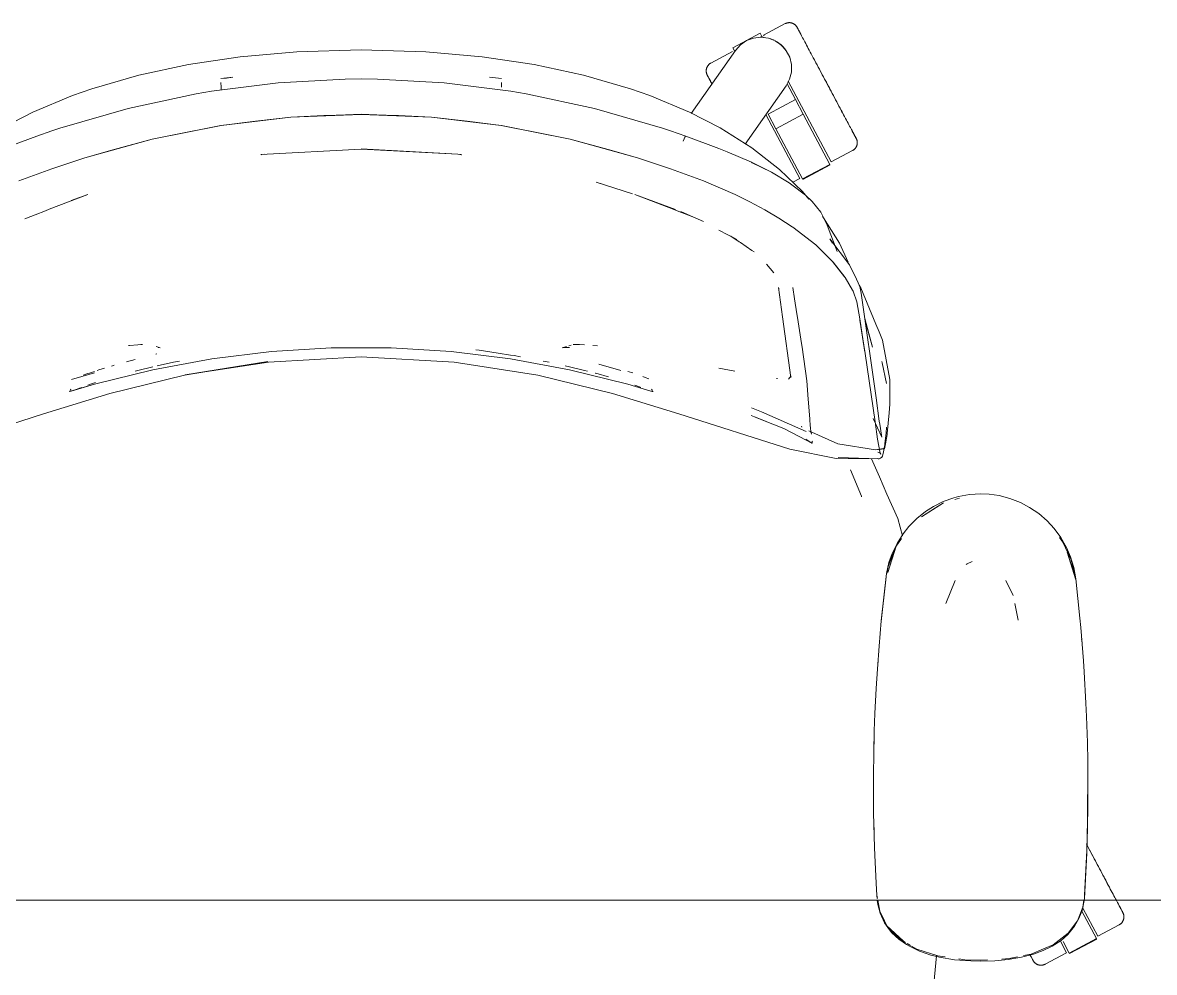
# Model space of a CAD drawing. Header units: millimetres. Extents: x 155927 to 317870, y -36033 to 97293.
# Drawn here: x 178124 to 178635, y 21895 to 22324 of the extents above; entities that cross this region are included whole.
import ezdxf

# ---------------------------------------------------------------- set-up
doc = ezdxf.new("R2010")
doc.units = ezdxf.units.MM
doc.header["$MEASUREMENT"] = 0
doc.layers.add('G-IMPT', color=8, linetype='CONTINUOUS', lineweight=9)
doc.layers.add('I-FURN', color=8, linetype='CONTINUOUS', lineweight=9)

msp = doc.modelspace()

# ---------------------------------------------------------------- linework, layer by layer
at = {"layer": 'G-IMPT'}
for p, q in [((178247.79, 22311.29), (178222.21, 22309.03)), ((178276.93, 22312.14), (178247.79, 22311.29)), ((178306.07, 22311.29), (178276.93, 22312.14)), ((178331.64, 22309.03), (178306.07, 22311.29)), ((178222.21, 22309.03), (178198.8, 22305.54)), ((178355.06, 22305.54), (178331.64, 22309.03)), ((178155.19, 22294.55), (178176.43, 22300.73)), ((178176.43, 22300.73), (178198.8, 22305.54)), ((178377.42, 22300.73), (178355.06, 22305.54)), ((178398.66, 22294.55), (178377.42, 22300.73)), ((178239.41, 22297.3), (178209.24, 22293.48)), ((178213.48, 22297.37), (178213.56, 22295.28)), ((178213.48, 22297.37), (178213.48, 22297.26)), ((178213.51, 22299.13), (178218.93, 22299.78)), ((178215.16, 22299.21), (178218.93, 22299.78)), ((178269.61, 22298.91), (178239.41, 22297.3)), ((178269.61, 22298.91), (178276.93, 22299.01)), ((178284.24, 22298.91), (178276.93, 22299.01)), ((178284.24, 22298.91), (178314.44, 22297.3)), ((178314.44, 22297.3), (178344.61, 22293.48)), ((178340.34, 22299.13), (178334.93, 22299.78)), ((178340.3, 22295.28), (178340.37, 22297.37)), ((178340.37, 22297.37), (178340.37, 22297.26)), ((178146.45, 22291.48), (178128.48, 22283.96)), ((178146.45, 22291.48), (178155.19, 22294.55)), ((178202.32, 22292.3), (178171.53, 22285.63)), ((178209.24, 22293.48), (178202.32, 22292.3)), ((178213.6, 22294.03), (178213.56, 22295.28)), ((178344.61, 22293.48), (178351.53, 22292.3)), ((178382.32, 22285.63), (178351.53, 22292.3)), ((178398.66, 22294.55), (178407.4, 22291.48)), ((178407.4, 22291.48), (178425.37, 22283.96)), ((178140.7, 22276.69), (178171.53, 22285.63)), ((178382.32, 22285.63), (178413.15, 22276.69)), ((178128.48, 22283.96), (178114.7, 22276.87)), ((178245.11, 22281.77), (178213.52, 22277.94)), ((178245.15, 22281.73), (178213.6, 22277.95)), ((178229.07, 22279.89), (178245.15, 22281.73)), ((178276.93, 22283.1), (178245.11, 22281.77)), ((178245.15, 22281.73), (178276.93, 22282.87)), ((178245.15, 22281.73), (178260.04, 22282.41)), ((178260.04, 22282.41), (178276.93, 22282.87)), ((178308.74, 22281.77), (178276.93, 22283.1)), ((178293.81, 22282.41), (178276.93, 22282.87)), ((178308.7, 22281.73), (178276.93, 22282.87)), ((178293.81, 22282.41), (178308.7, 22281.73)), ((178308.7, 22281.73), (178340.26, 22277.95)), ((178308.7, 22281.73), (178324.78, 22279.89)), ((178308.74, 22281.77), (178340.34, 22277.94)), ((178439.15, 22276.87), (178425.37, 22283.96)), ((178130.28, 22273.15), (178137.1, 22275.49)), ((178140.7, 22276.69), (178137.1, 22275.49)), ((178213.6, 22277.95), (178182.35, 22271.73)), ((178182.35, 22271.73), (178213.52, 22277.94)), ((178213.6, 22277.95), (178197.49, 22274.85)), ((178229.07, 22279.89), (178213.6, 22277.95)), ((178340.26, 22277.95), (178324.78, 22279.89)), ((178371.38, 22271.77), (178340.26, 22277.95)), ((178340.26, 22277.95), (178356.36, 22274.85)), ((178371.38, 22271.77), (178340.34, 22277.94)), ((178413.15, 22276.69), (178416.76, 22275.49)), ((178423.69, 22273.09), (178416.76, 22275.49)), ((178453.44, 22267.9), (178439.15, 22276.87)), ((178130.28, 22273.15), (178115.2, 22267.55)), ((178182.47, 22271.77), (178151.97, 22263.39)), ((178182.47, 22271.77), (178152.06, 22263.35)), ((178165.22, 22267.12), (178182.47, 22271.77)), ((178182.47, 22271.77), (178197.49, 22274.85)), ((178371.38, 22271.77), (178356.36, 22274.85)), ((178388.63, 22267.12), (178371.38, 22271.77)), ((178371.38, 22271.77), (178401.88, 22263.39)), ((178371.38, 22271.77), (178401.79, 22263.35)), ((178422.9, 22271.86), (178422.48, 22270.8)), ((178422.48, 22270.8), (178422.7, 22271.39)), ((178422.9, 22271.86), (178422.7, 22271.39)), ((178422.9, 22271.86), (178423.29, 22272.68)), ((178422.9, 22271.86), (178423.18, 22272.5)), ((178423.18, 22272.5), (178423.29, 22272.68)), ((178423.56, 22273.09), (178423.29, 22272.68)), ((178423.29, 22272.68), (178423.51, 22273.08)), ((178423.56, 22273.09), (178423.51, 22273.08)), ((178423.69, 22273.12), (178423.56, 22273.09)), ((178423.56, 22273.09), (178423.69, 22273.09)), ((178438.65, 22267.55), (178423.69, 22273.12)), ((178165.22, 22267.12), (178152.06, 22263.35)), ((178276.93, 22267.28), (178231.59, 22264.78)), ((178231.59, 22264.78), (178233.2, 22265.01)), ((178233.2, 22265.01), (178231.89, 22264.77)), ((178276.93, 22267.33), (178320.65, 22265.01)), ((178276.93, 22267.28), (178320.65, 22265.01)), ((178320.65, 22265.01), (178322.43, 22264.74)), ((178320.65, 22265.01), (178321.96, 22264.77)), ((178388.63, 22267.12), (178401.79, 22263.35)), ((178442.33, 22266.07), (178438.65, 22267.55)), ((178453.29, 22261.3), (178442.33, 22266.07)), ((178453.44, 22267.9), (178466.05, 22258.09)), ((178137.05, 22258.38), (178151.97, 22263.39)), ((178231.65, 22264.73), (178231.89, 22264.77)), ((178322.2, 22264.73), (178321.96, 22264.77)), ((178401.88, 22263.39), (178416.8, 22258.38)), ((178453.73, 22261.08), (178453.29, 22261.3)), ((178453.29, 22261.3), (178462.34, 22256.77)), ((178453.29, 22261.3), (178461.74, 22257.08)), ((178453.73, 22261.08), (178462.34, 22256.77)), ((178137.05, 22258.38), (178122.18, 22252.92)), ((178431.68, 22252.92), (178416.8, 22258.38)), ((178462.34, 22256.77), (178461.74, 22257.08)), ((178462.34, 22256.77), (178470.34, 22252.04)), ((178476.34, 22248.13), (178466.05, 22258.09)), ((178383.07, 22252.32), (178386.51, 22251.25)), ((178383.07, 22252.32), (178399.56, 22247.07)), ((178431.68, 22252.92), (178445.9, 22246.75)), ((178471.63, 22251.18), (178470.34, 22252.04)), ((178477.76, 22246.46), (178471.63, 22251.18)), ((178153.31, 22246.79), (178135.86, 22240.08)), ((178153.31, 22246.79), (178145.88, 22244.07)), ((178400.54, 22246.79), (178418.95, 22239.97)), ((178400.54, 22246.79), (178417.99, 22240.08)), ((178452.63, 22243.36), (178445.9, 22246.75)), ((178479.26, 22244.56), (178476.34, 22248.13)), ((178477.76, 22246.46), (178480.78, 22243.57)), ((178134.14, 22239.42), (178124.81, 22235.69)), ((178135.86, 22240.08), (178134.14, 22239.42)), ((178417.99, 22240.08), (178419.72, 22239.42)), ((178426.8, 22236.69), (178419.72, 22239.42)), ((178452.63, 22243.36), (178459.42, 22239.79)), ((178465.65, 22236.02), (178459.42, 22239.79)), ((178484.65, 22238.7), (178480.78, 22243.57)), ((178124.81, 22235.69), (178127.05, 22236.69)), ((178426.8, 22236.69), (178421.35, 22239)), ((178431.65, 22234.5), (178426.8, 22236.69)), ((178465.65, 22236.02), (178471.75, 22232.14)), ((178485.26, 22237.57), (178484.65, 22238.7)), ((178485.26, 22237.57), (178486.43, 22235.13)), ((178485.95, 22236.21), (178485.45, 22236.98)), ((178485.95, 22236.21), (178493.08, 22224.76)), ((178486.43, 22235.13), (178487.51, 22232.9)), ((178438.59, 22230.68), (178446.79, 22226.44)), ((178472.01, 22231.97), (178471.75, 22232.14)), ((178482.44, 22223.95), (178472.01, 22231.97)), ((178492.02, 22221), (178487.51, 22232.9)), ((178444.02, 22227.94), (178447.78, 22225.38)), ((178444.02, 22227.94), (178446.79, 22226.44)), ((178447.78, 22225.38), (178448.36, 22224.99)), ((178448.36, 22224.99), (178453.49, 22221.49)), ((178490.34, 22216.21), (178482.44, 22223.95)), ((178488.78, 22226.65), (178497.7, 22215)), ((178488.78, 22226.65), (178489.9, 22224.7)), ((178493.08, 22224.76), (178497.06, 22216.13)), ((178453.49, 22221.49), (178454.59, 22220.74)), ((178460.12, 22215.22), (178463.46, 22211.31)), ((178495.43, 22209.47), (178490.04, 22216.42)), ((178490.04, 22216.42), (178492.84, 22212.85)), ((178490.34, 22216.21), (178495.76, 22209.25)), ((178497.7, 22215), (178500.76, 22208.43)), ((178495.43, 22209.47), (178492.84, 22212.85)), ((178495.76, 22209.25), (178499.05, 22203.41)), ((178467.4, 22191.37), (178465.62, 22204.72)), ((178465.62, 22204.72), (178465.77, 22204.25)), ((178472.76, 22199.56), (178472.01, 22204.63)), ((178500.76, 22208.43), (178502.33, 22205.06)), ((178502.05, 22205.67), (178502.82, 22204.5)), ((178502.98, 22202.07), (178502.33, 22205.06)), ((178502.82, 22204.5), (178509.61, 22188.05)), ((178472.76, 22199.56), (178473.82, 22192.72)), ((178499.26, 22202.99), (178499.05, 22203.41)), ((178499.26, 22202.99), (178501.02, 22198.2)), ((178509.65, 22154.85), (178502.98, 22202.07)), ((178501.02, 22198.2), (178502.32, 22190.53)), ((178467.4, 22191.37), (178471.14, 22164.03)), ((178473.82, 22192.72), (178474.08, 22191.06)), ((178475.95, 22179.29), (178474.08, 22191.06)), ((178504.61, 22175.37), (178502.32, 22190.53)), ((178504.61, 22175.37), (178502.38, 22189.95)), ((178504.71, 22174.76), (178502.38, 22189.95)), ((178508.1, 22177.65), (178504.6, 22190.6)), ((178508.1, 22177.65), (178504.75, 22189.54)), ((178509.61, 22188.05), (178511, 22184.69)), ((178512.6, 22180.83), (178511, 22184.69)), ((178172.24, 22178.49), (178171.76, 22178.46)), ((178175.95, 22178.77), (178172.24, 22178.49)), ((178175.95, 22178.77), (178177.32, 22178.87)), ((178178.02, 22178.87), (178177.32, 22178.87)), ((178186.11, 22177.34), (178184.17, 22178.02)), ((178367.74, 22177.34), (178369.69, 22178.02)), ((178370.8, 22178.33), (178371.84, 22178.63)), ((178372.8, 22178.88), (178377.85, 22178.79)), ((178372.8, 22178.88), (178375.58, 22178.87)), ((178377.85, 22178.79), (178375.58, 22178.87)), ((178381.65, 22178.48), (178383.74, 22178.26)), ((178476.19, 22177.74), (178475.95, 22179.29)), ((178515.84, 22163.13), (178512.6, 22180.83)), ((178184.51, 22174.67), (178184.1, 22174.53)), ((178186.11, 22177.34), (178185.07, 22177.55)), ((178209.38, 22172.38), (178236.3, 22175.68)), ((178234.94, 22170.98), (178276.93, 22173.34)), ((178263.37, 22177.33), (178236.3, 22175.68)), ((178290.49, 22177.33), (178263.37, 22177.33)), ((178318.91, 22170.98), (178276.93, 22173.34)), ((178290.49, 22177.33), (178317.56, 22175.68)), ((178344.48, 22172.38), (178317.56, 22175.68)), ((178330.32, 22176.3), (178328.67, 22176.48)), ((178338.85, 22175), (178330.32, 22176.3)), ((178338.85, 22175), (178344.47, 22174.15)), ((178344.47, 22174.15), (178346.1, 22173.91)), ((178349, 22173.35), (178346.1, 22173.91)), ((178368.79, 22177.55), (178367.74, 22177.34)), ((178368.79, 22177.55), (178371.09, 22177.59)), ((178370.95, 22177.6), (178371.09, 22177.59)), ((178478.4, 22162.52), (178476.19, 22177.74)), ((178504.71, 22174.76), (178509.26, 22143.89)), ((178158.31, 22167.38), (178160.81, 22168.17)), ((178164.1, 22169.16), (178165.22, 22169.49)), ((178170.89, 22171.07), (178174.75, 22172.07)), ((178170.89, 22171.07), (178172.42, 22171.46)), ((178182.72, 22168.77), (178175.97, 22167.22)), ((178182.71, 22167.45), (178209.38, 22172.38)), ((178192.12, 22170.93), (178184.7, 22169.22)), ((178194.75, 22171.4), (178192.12, 22170.93)), ((178197.03, 22164.99), (178234.77, 22171.24)), ((178234.77, 22171.24), (178197.4, 22165.25)), ((178234.94, 22170.98), (178197.4, 22165.25)), ((178356.83, 22164.99), (178318.91, 22170.98)), ((178371.15, 22167.45), (178344.48, 22172.38)), ((178359.11, 22171.43), (178361.92, 22170.89)), ((178369.15, 22169.22), (178371.13, 22168.77)), ((178377.88, 22167.22), (178371.13, 22168.77)), ((178394.36, 22167.19), (178384.36, 22169.99)), ((178438.6, 22168.21), (178445.85, 22166.8)), ((178512.38, 22170.57), (178512.23, 22171.15)), ((178514.43, 22161.27), (178512.38, 22170.57)), ((178156.4, 22166.1), (178145.97, 22163.06)), ((178151.21, 22164.97), (178153.38, 22165.73)), ((178154.09, 22165.99), (178153.38, 22165.73)), ((178154.09, 22165.99), (178156.4, 22166.76)), ((178182.71, 22167.45), (178156.39, 22160.9)), ((178157.53, 22167.14), (178158.31, 22167.38)), ((178163.34, 22156.67), (178197.03, 22164.99)), ((178175.97, 22167.22), (178174.69, 22166.88)), ((178356.83, 22164.99), (178390.51, 22156.67)), ((178371.15, 22167.45), (178397.46, 22160.9)), ((178377.88, 22167.22), (178379.18, 22166.88)), ((178382.9, 22165.92), (178382.72, 22165.96)), ((178384.04, 22165.6), (178382.9, 22165.92)), ((178384.04, 22165.6), (178388.04, 22164.48)), ((178388.04, 22164.48), (178388.72, 22164.28)), ((178397.45, 22166.74), (178399.67, 22166.02)), ((178405.22, 22164.03), (178404.2, 22164.4)), ((178405.22, 22164.03), (178406.87, 22163.42)), ((178465.07, 22163.53), (178464.73, 22163.58)), ((178470.02, 22163.18), (178471.26, 22164.74)), ((178471.14, 22164.03), (178471.18, 22164.3)), ((178471.23, 22164.53), (178471.18, 22164.3)), ((178478.4, 22162.52), (178478.41, 22162.44)), ((178515.84, 22163.13), (178515.86, 22156.16)), ((178145.17, 22157.63), (178144.93, 22157.77)), ((178156.39, 22160.9), (178145.17, 22157.63)), ((178145.71, 22158.72), (178145.32, 22158.11)), ((178145.71, 22158.72), (178145.56, 22158.51)), ((178156.39, 22160.9), (178145.57, 22157.79)), ((178145.86, 22157.84), (178145.57, 22157.79)), ((178156.39, 22160.9), (178145.86, 22157.84)), ((178149.64, 22159.18), (178148.57, 22158.78)), ((178150.61, 22159.52), (178149.64, 22159.18)), ((178153.36, 22160.51), (178154.17, 22160.8)), ((178156.39, 22161.53), (178154.17, 22160.8)), ((178156.39, 22161.53), (178156.85, 22161.68)), ((178397.46, 22160.9), (178407.89, 22157.83)), ((178402.66, 22159.74), (178400.56, 22160.49)), ((178402.66, 22159.74), (178403.32, 22159.5)), ((178408.16, 22157.76), (178407.89, 22157.83)), ((178408.15, 22158.72), (178408.29, 22158.51)), ((178408.15, 22158.72), (178408.53, 22158.11)), ((178408.46, 22157.69), (178408.16, 22157.76)), ((178408.68, 22157.63), (178408.46, 22157.69)), ((178408.92, 22157.72), (178408.68, 22157.63)), ((178478.41, 22162.44), (178479.03, 22154.2)), ((178163.34, 22156.67), (178133.37, 22147.49)), ((178420.49, 22147.49), (178390.51, 22156.67)), ((178479.66, 22145.35), (178479.03, 22154.2)), ((178509.65, 22154.85), (178511.09, 22144.19)), ((178515.86, 22151.99), (178515.86, 22156.16)), ((178133.37, 22147.49), (178083.13, 22131.5)), ((178420.49, 22147.49), (178470.73, 22131.5)), ((178453.32, 22150.22), (178457.91, 22148.48)), ((178457.91, 22148.48), (178478.06, 22139.55)), ((178515.52, 22148.04), (178514.72, 22138.71)), ((178515.52, 22148.04), (178515.86, 22151.99)), ((178454.64, 22146.2), (178453.23, 22146.76)), ((178459.54, 22144.18), (178454.64, 22146.2)), ((178454.64, 22146.2), (178459.75, 22144.17)), ((178459.75, 22144.17), (178456.21, 22145.58)), ((178468.01, 22140.93), (178459.54, 22144.18)), ((178479.66, 22145.35), (178479.92, 22141.94)), ((178508.28, 22145.44), (178512.28, 22137.01)), ((178509.26, 22143.89), (178510.38, 22136.04)), ((178511.31, 22142.89), (178511.09, 22144.19)), ((178512.14, 22137.87), (178511.31, 22142.89)), ((178468.01, 22140.93), (178478.12, 22135.65)), ((178475.89, 22141.93), (178476.17, 22141.49)), ((178492.38, 22133.94), (178479.26, 22139.9)), ((178479.96, 22141.57), (178479.92, 22141.94)), ((178479.96, 22141.57), (178480.24, 22139.11)), ((178480.24, 22139.11), (178480.27, 22139.05)), ((178480.54, 22138.28), (178480.27, 22139.05)), ((178512.28, 22137.01), (178512.14, 22137.87)), ((178514.2, 22138.88), (178513.68, 22134.2)), ((178513.87, 22133.99), (178514.68, 22138.24)), ((178514.2, 22138.88), (178514.41, 22141.47)), ((178514.72, 22138.71), (178514.68, 22138.24)), ((178480.58, 22134.3), (178477.87, 22136.14)), ((178480.58, 22134.3), (178478.12, 22135.65)), ((178480.58, 22134.3), (178480.41, 22134.26)), ((178480.71, 22134.32), (178480.58, 22134.3)), ((178480.85, 22135.01), (178480.71, 22134.32)), ((178480.87, 22135.18), (178480.85, 22135.01)), ((178492.38, 22133.94), (178509.43, 22131.22)), ((178513.01, 22131.91), (178509.43, 22131.22)), ((178513.01, 22131.91), (178509.47, 22131.28)), ((178511.48, 22129.77), (178510.38, 22136.04)), ((178513.61, 22133.58), (178513.07, 22130.3)), ((178513.87, 22133.99), (178513.42, 22131.67)), ((178513.61, 22133.58), (178513.68, 22134.2)), ((178470.73, 22131.5), (178491.68, 22127.31)), ((178491.68, 22127.31), (178510.55, 22127.26)), ((178492.57, 22127.75), (178511.02, 22127.16)), ((178492.57, 22127.75), (178510.55, 22127.26)), ((178511.15, 22119.1), (178507.58, 22127.27)), ((178509.47, 22131.28), (178513.42, 22131.67)), ((178511.13, 22127.13), (178510.27, 22127.32)), ((178510.27, 22127.32), (178510.38, 22127.3)), ((178510.55, 22127.26), (178510.38, 22127.3)), ((178510.94, 22130.11), (178510.44, 22130.19)), ((178511.02, 22127.16), (178510.55, 22127.26)), ((178510.94, 22130.11), (178511.48, 22129.79)), ((178511.13, 22127.13), (178511.71, 22127.53)), ((178511.31, 22130.39), (178511.87, 22129.29)), ((178511.31, 22130.39), (178511.48, 22129.77)), ((178511.48, 22129.79), (178511.87, 22129.29)), ((178512.2, 22127.9), (178511.71, 22127.53)), ((178512.2, 22127.9), (178512.52, 22128.44)), ((178513.07, 22130.3), (178512.52, 22128.44)), ((178498.12, 22122.16), (178503.04, 22110.31)), ((178514.57, 22111.27), (178511.15, 22119.1)), ((178556.96, 22111.37), (178551.92, 22111.07)), ((178556.96, 22111.37), (178560.81, 22111.2)), ((178503.14, 22110.04), (178503.04, 22110.31)), ((178519.43, 22100.14), (178514.57, 22111.27)), ((178540.17, 22107.27), (178530.22, 22100.95)), ((178540.07, 22107.92), (178535.56, 22105.68)), ((178540.17, 22107.27), (178536.49, 22105.11)), ((178540.07, 22107.92), (178544.84, 22109.63)), ((178546.97, 22110.19), (178544.84, 22109.63)), ((178545.28, 22108.83), (178547.31, 22109.45)), ((178551.92, 22111.07), (178546.97, 22110.19)), ((178565.32, 22110.55), (178560.81, 22111.2)), ((178565.32, 22110.55), (178570.19, 22109.29)), ((178574.9, 22107.45), (178570.19, 22109.29)), ((178579.06, 22105.26), (178574.9, 22107.45)), ((178528.04, 22100.22), (178532.01, 22103.41)), ((178536.49, 22105.11), (178530.22, 22100.95)), ((178535.56, 22105.68), (178532.01, 22103.41)), ((178579.06, 22105.26), (178583.23, 22102.43)), ((178583.23, 22102.43), (178587.07, 22099.11)), ((178519.43, 22100.14), (178521.68, 22092.32)), ((178524.49, 22096.62), (178521.87, 22093.31)), ((178528.04, 22100.22), (178524.49, 22096.62)), ((178590.23, 22095.67), (178587.07, 22099.11)), ((178518.74, 22087.66), (178521.17, 22091.24)), ((178519.14, 22088.98), (178521.87, 22093.31)), ((178590.23, 22095.67), (178593.23, 22091.59)), ((178592.54, 22091.63), (178594.13, 22089.52)), ((178595.74, 22087.15), (178593.23, 22091.59)), ((178518.74, 22087.66), (178514.93, 22075.81)), ((178515.14, 22078.44), (178518.34, 22086.62)), ((178519.14, 22088.98), (178516.95, 22084.4)), ((178518.74, 22087.66), (178517.84, 22084.95)), ((178597.87, 22081.46), (178594.13, 22089.52)), ((178595.74, 22087.15), (178597.55, 22082.91)), ((178517.84, 22084.95), (178514.93, 22075.81)), ((178516.95, 22084.4), (178515.5, 22080.27)), ((178553.14, 22080.75), (178550.91, 22079.74)), ((178599.91, 22072.49), (178596.08, 22084.95)), ((178596.08, 22084.95), (178599, 22075.81)), ((178597.55, 22082.91), (178599.02, 22078.05)), ((178597.87, 22081.46), (178599.78, 22073.06)), ((178514.34, 22075.31), (178515.5, 22080.27)), ((178514.56, 22075.38), (178515.14, 22078.44)), ((178550.91, 22079.74), (178550.46, 22079.44)), ((178599.91, 22072.49), (178599, 22075.81)), ((178599.91, 22073), (178599.02, 22078.05)), ((178514.34, 22075.31), (178511.89, 22052.35)), ((178511.89, 22052.35), (178514.01, 22072.49)), ((178514.34, 22075.31), (178511.99, 22053.87)), ((178514.34, 22075.31), (178514.01, 22072.49)), ((178541.24, 22061.79), (178545.39, 22072.21)), ((178568.34, 22072.12), (178571.61, 22065.34)), ((178601.82, 22055.08), (178599.91, 22073)), ((178573.94, 22054.29), (178572.37, 22061.72)), ((178511.99, 22053.87), (178511.01, 22042.47)), ((178602.16, 22050.95), (178601.82, 22055.08)), ((178603.41, 22035.89), (178602.16, 22050.95)), ((178602.76, 22044.07), (178602.59, 22045.75)), ((178510.28, 22032.19), (178511.01, 22042.47)), ((178510.41, 22034.23), (178510.55, 22035.65)), ((178603.41, 22035.89), (178603.74, 22030.8)), ((178510.28, 22032.19), (178509.72, 22023.32)), ((178510.41, 22034.23), (178510.32, 22032.33)), ((178603.74, 22030.8), (178604.55, 22016.66)), ((178509.18, 22012.01), (178509.72, 22023.32)), ((178604.8, 22010.64), (178604.55, 22016.66)), ((178509.18, 22012.01), (178508.88, 22004.13)), ((178604.8, 22010.64), (178605.19, 21998.88)), ((178508.59, 21991.82), (178508.88, 22004.13)), ((178604.94, 22005.75), (178605.05, 22003.82)), ((178508.8, 22000.26), (178508.72, 21998.6)), ((178605.05, 22003.82), (178605.07, 22002.32)), ((178605.36, 21990.46), (178605.19, 21998.88)), ((178508.72, 21998.6), (178508.73, 21996.52)), ((178508.59, 21991.82), (178508.52, 21986.35)), ((178605.36, 21990.46), (178605.24, 21960.44)), ((178605.36, 21990.46), (178605.4, 21970.28)), ((178605.36, 21990.46), (178605.44, 21979.67)), ((178508.51, 21971.64), (178508.52, 21986.35)), ((178605.24, 21960.44), (178605.44, 21979.67)), ((178508.56, 21967.13), (178508.51, 21971.64)), ((178605.4, 21970.28), (178604.9, 21948.88)), ((178605.4, 21970.28), (178604.94, 21950.09)), ((178605.4, 21970.28), (178605.24, 21960.44)), ((178605.38, 21968.24), (178605.3, 21966.03)), ((178605.36, 21970.28), (178605.38, 21968.24)), ((178508.56, 21967.13), (178508.94, 21951.46)), ((178508.74, 21960.4), (178508.74, 21958.18)), ((178508.85, 21955.5), (178508.74, 21958.18)), ((178605.24, 21960.44), (178604.9, 21948.88)), ((178508.94, 21951.46), (178509.06, 21947.91)), ((178509.68, 21935.35), (178509.06, 21947.91)), ((178604.94, 21950.09), (178603.85, 21928.31)), ((178604.9, 21948.88), (178603.85, 21928.31)), ((178604.94, 21950.09), (178603.96, 21929.91)), ((178604.9, 21948.88), (178604.94, 21950.09)), ((178509.68, 21935.35), (178509.96, 21929.69)), ((178510.24, 21928.43), (178509.96, 21929.91)), ((178509.96, 21929.69), (178510.12, 21928.43)), ((178510.22, 21927.61), (178510.46, 21925.68)), ((178511.33, 21922.57), (178510.39, 21927.61)), ((178603.13, 21924.44), (178603.61, 21927.61)), ((178603.85, 21928.31), (178603.6, 21926.66)), ((178603.85, 21928.31), (178603.96, 21929.91)), ((178510.46, 21925.68), (178511.53, 21921.73)), ((178513.43, 21918.31), (178511.33, 21922.57)), ((178603.13, 21924.44), (178600.72, 21918.25)), ((178601.39, 21919.28), (178602.79, 21922.92)), ((178603.15, 21924.26), (178602.79, 21922.92)), ((178603.15, 21924.26), (178603.6, 21926.66)), ((178513.52, 21917.4), (178511.53, 21921.73)), ((178513.43, 21918.31), (178514.54, 21916.07)), ((178513.52, 21917.4), (178515.72, 21914.18)), ((178600.72, 21918.25), (178596.55, 21912.62)), ((178601.39, 21919.28), (178599.43, 21915.84)), ((178514.54, 21916.07), (178516.77, 21913.66)), ((178521.93, 21909.17), (178514.54, 21916.07)), ((178519.84, 21910.36), (178514.54, 21916.07)), ((178516.85, 21912.86), (178515.72, 21914.18)), ((178520.31, 21910.58), (178516.77, 21913.66)), ((178516.85, 21912.86), (178519.9, 21909.99)), ((178596.55, 21912.62), (178589.77, 21907.41)), ((178593.32, 21909.44), (178596.36, 21912.1)), ((178599.43, 21915.84), (178596.36, 21912.1)), ((178523, 21908.48), (178519.84, 21910.36)), ((178519.9, 21909.99), (178523.35, 21907.55)), ((178521.93, 21909.17), (178520.46, 21910.45)), ((178524.73, 21906.74), (178523.35, 21907.55)), ((178525.22, 21907.15), (178523.78, 21908.01)), ((178529.36, 21904.54), (178524.73, 21906.74)), ((178528.14, 21905.4), (178525.69, 21906.87)), ((178589.27, 21906.78), (178585.2, 21904.8)), ((178589.77, 21907.41), (178585.37, 21905.57)), ((178589.27, 21906.78), (178593.32, 21909.44)), ((178537.54, 21902.37), (178528.14, 21905.4)), ((178534.45, 21902.8), (178529.36, 21904.54)), ((178534.45, 21902.8), (178538.38, 21901.82)), ((178536.92, 21902.5), (178535.47, 21886.62)), ((178540.83, 21901.91), (178537.54, 21902.37)), ((178538.38, 21901.82), (178545.14, 21900.7)), ((178569.45, 21900.78), (178575.38, 21901.78)), ((178573.54, 21901.97), (178569.79, 21901.2)), ((178580.86, 21903.21), (178575.38, 21901.78)), ((178579.75, 21903.24), (178576.28, 21902.53)), ((178579.75, 21903.24), (178585.37, 21905.57)), ((178580.86, 21903.21), (178585.2, 21904.8)), ((178552.45, 21900.13), (178545.14, 21900.7)), ((178549.8, 21900.64), (178547.01, 21901.04)), ((178549.8, 21900.64), (178556.96, 21900.41)), ((178552.45, 21900.13), (178556.96, 21900.04)), ((178560.07, 21900.6), (178556.96, 21900.41)), ((178556.96, 21900.04), (178563.3, 21900.22)), ((178569.45, 21900.78), (178563.3, 21900.22)), ((178569.79, 21901.2), (178566.58, 21901))]:
    msp.add_line(p, q, dxfattribs=at)
at = {"layer": 'I-FURN'}
for p, q in [((178468.52, 22324), (178458.83, 22318.85)), ((178468.52, 22324), (178468.66, 22324.07)), ((178468.66, 22324.07), (178468.81, 22324.14)), ((178468.81, 22324.14), (178468.96, 22324.2)), ((178468.96, 22324.2), (178469.11, 22324.25)), ((178469.11, 22324.25), (178469.26, 22324.3)), ((178469.26, 22324.3), (178469.42, 22324.35)), ((178469.42, 22324.35), (178469.58, 22324.38)), ((178469.58, 22324.38), (178469.73, 22324.41)), ((178469.73, 22324.41), (178469.89, 22324.44)), ((178469.89, 22324.44), (178470.05, 22324.45)), ((178470.05, 22324.45), (178470.21, 22324.47)), ((178470.21, 22324.47), (178470.38, 22324.47)), ((178470.38, 22324.47), (178470.54, 22324.47)), ((178470.54, 22324.47), (178470.7, 22324.46)), ((178470.7, 22324.46), (178470.86, 22324.44)), ((178470.86, 22324.44), (178471.02, 22324.42)), ((178471.02, 22324.42), (178471.18, 22324.4)), ((178471.18, 22324.4), (178471.33, 22324.36)), ((178471.33, 22324.36), (178471.49, 22324.32)), ((178471.49, 22324.32), (178471.64, 22324.28)), ((178471.64, 22324.28), (178471.8, 22324.22)), ((178471.8, 22324.22), (178471.95, 22324.17)), ((178471.95, 22324.17), (178472.1, 22324.1)), ((178472.1, 22324.1), (178472.24, 22324.03)), ((178472.24, 22324.03), (178472.38, 22323.95)), ((178472.38, 22323.95), (178472.52, 22323.87)), ((178472.52, 22323.87), (178472.66, 22323.79)), ((178472.66, 22323.79), (178472.79, 22323.69)), ((178472.79, 22323.69), (178472.92, 22323.6)), ((178472.92, 22323.6), (178473.04, 22323.49)), ((178473.04, 22323.49), (178473.16, 22323.38)), ((178473.16, 22323.38), (178473.28, 22323.27)), ((178473.28, 22323.27), (178473.39, 22323.16)), ((178473.39, 22323.16), (178473.49, 22323.03)), ((178473.49, 22323.03), (178473.6, 22322.91)), ((178473.6, 22322.91), (178473.69, 22322.78)), ((178473.69, 22322.78), (178473.78, 22322.65)), ((178473.78, 22322.65), (178473.87, 22322.51)), ((178473.87, 22322.51), (178473.95, 22322.37)), ((178473.95, 22322.37), (178473.97, 22322.33)), ((178473.97, 22322.33), (178473.98, 22322.31)), ((178473.99, 22322.28), (178473.97, 22322.33)), ((178473.97, 22322.33), (178473.97, 22322.33)), ((178473.98, 22322.31), (178474.01, 22322.25)), ((178474.04, 22322.2), (178473.99, 22322.28)), ((178474.01, 22322.25), (178474.06, 22322.15)), ((178474.1, 22322.08), (178474.04, 22322.2)), ((178474.06, 22322.15), (178474.14, 22322.01)), ((178474.19, 22321.92), (178474.1, 22322.08)), ((178474.14, 22322.01), (178474.24, 22321.83)), ((178474.3, 22321.72), (178474.19, 22321.92)), ((178474.24, 22321.83), (178474.35, 22321.61)), ((178474.42, 22321.48), (178474.3, 22321.72)), ((178474.35, 22321.61), (178474.49, 22321.35)), ((178474.57, 22321.2), (178474.42, 22321.48)), ((178474.49, 22321.35), (178474.65, 22321.06)), ((178474.74, 22320.88), (178474.57, 22321.2)), ((178457.27, 22319.66), (178444.91, 22313.09)), ((178448.32, 22314.44), (178451.11, 22316.34)), ((178451.11, 22316.34), (178454.27, 22317.51)), ((178454.27, 22317.51), (178457.62, 22317.89)), ((178457.26, 22317.86), (178458.01, 22318.26)), ((178457.27, 22319.66), (178458.01, 22318.26)), ((178457.62, 22317.89), (178460.97, 22317.47)), ((178458.01, 22318.26), (178457.96, 22318.35)), ((178459.03, 22318.47), (178458.83, 22318.85)), ((178460.97, 22317.47), (178464.12, 22316.25)), ((178464.12, 22316.25), (178466.88, 22314.31)), ((178474.65, 22321.06), (178474.83, 22320.72)), ((178474.93, 22320.52), (178474.74, 22320.88)), ((178474.83, 22320.72), (178475.02, 22320.35)), ((178475.14, 22320.13), (178474.93, 22320.52)), ((178475.02, 22320.35), (178475.24, 22319.94)), ((178475.37, 22319.7), (178475.14, 22320.13)), ((178475.24, 22319.94), (178475.48, 22319.49)), ((178475.62, 22319.24), (178475.37, 22319.7)), ((178475.48, 22319.49), (178475.74, 22319.01)), ((178475.88, 22318.73), (178475.62, 22319.24)), ((178475.74, 22319.01), (178476.01, 22318.49)), ((178476.17, 22318.2), (178475.88, 22318.73)), ((178476.01, 22318.49), (178476.3, 22317.94)), ((178476.47, 22317.63), (178476.17, 22318.2)), ((178476.3, 22317.94), (178476.61, 22317.36)), ((178476.79, 22317.03), (178476.47, 22317.63)), ((178477.13, 22316.39), (178476.79, 22317.03)), ((178477.48, 22315.73), (178477.13, 22316.39)), ((178426.05, 22283.34), (178446.07, 22311.93)), ((178444.71, 22311.34), (178435.02, 22306.19)), ((178445.65, 22311.69), (178444.91, 22313.09)), ((178445.6, 22311.78), (178445.65, 22311.69)), ((178446.07, 22311.93), (178448.32, 22314.44)), ((178467.74, 22313.48), (178464.96, 22315.77)), ((178466.88, 22314.31), (178469.1, 22311.77)), ((178468.9, 22312.06), (178467.74, 22313.48)), ((178469.1, 22311.77), (178470.65, 22308.78)), ((178477.85, 22315.04), (178477.48, 22315.73)), ((178478.23, 22314.31), (178477.85, 22315.04)), ((178478.63, 22313.56), (178478.23, 22314.31)), ((178479.04, 22312.79), (178478.63, 22313.56)), ((178479.47, 22311.99), (178479.04, 22312.79)), ((178479.91, 22311.16), (178479.47, 22311.99)), ((178480.36, 22310.32), (178479.91, 22311.16)), ((178434.32, 22305.71), (178434.44, 22305.81)), ((178434.44, 22305.81), (178434.57, 22305.91)), ((178434.57, 22305.91), (178434.7, 22306)), ((178434.7, 22306), (178434.84, 22306.09)), ((178434.84, 22306.09), (178434.98, 22306.17)), ((178434.98, 22306.17), (178435.02, 22306.19)), ((178470.65, 22308.78), (178471.43, 22305.5)), ((178480.82, 22309.45), (178480.36, 22310.32)), ((178481.29, 22308.56), (178480.82, 22309.45)), ((178481.77, 22307.66), (178481.29, 22308.56)), ((178481.51, 22308.15), (178482, 22307.23)), ((178482.26, 22306.73), (178481.77, 22307.66)), ((178482, 22307.23), (178482.49, 22306.3)), ((178482.76, 22305.8), (178482.26, 22306.73)), ((178482.49, 22306.3), (178482.99, 22305.36)), ((178483.27, 22304.84), (178482.76, 22305.8)), ((178432.88, 22302.75), (178432.89, 22302.92)), ((178432.88, 22302.59), (178432.88, 22302.75)), ((178432.89, 22302.43), (178432.88, 22302.59)), ((178432.89, 22302.92), (178432.91, 22303.08)), ((178432.9, 22302.27), (178432.89, 22302.43)), ((178432.91, 22302.11), (178432.9, 22302.27)), ((178432.91, 22303.08), (178432.93, 22303.24)), ((178432.94, 22301.95), (178432.91, 22302.11)), ((178432.93, 22303.24), (178432.95, 22303.39)), ((178432.97, 22301.79), (178432.94, 22301.95)), ((178432.95, 22303.39), (178432.99, 22303.55)), ((178433.01, 22301.64), (178432.97, 22301.79)), ((178432.99, 22303.55), (178433.03, 22303.71)), ((178433.05, 22301.48), (178433.01, 22301.64)), ((178433.03, 22303.71), (178433.08, 22303.86)), ((178433.1, 22301.33), (178433.05, 22301.48)), ((178433.08, 22303.86), (178433.13, 22304.01)), ((178433.15, 22301.18), (178433.1, 22301.33)), ((178433.13, 22304.01), (178433.19, 22304.17)), ((178433.21, 22301.03), (178433.15, 22301.18)), ((178433.19, 22304.17), (178433.25, 22304.31)), ((178433.28, 22300.88), (178433.21, 22301.03)), ((178433.25, 22304.31), (178433.32, 22304.46)), ((178433.35, 22300.74), (178433.28, 22300.88)), ((178433.32, 22304.46), (178433.4, 22304.6)), ((178433.36, 22300.73), (178433.35, 22300.74)), ((178433.35, 22300.74), (178433.36, 22300.72)), ((178433.38, 22300.69), (178433.36, 22300.73)), ((178433.36, 22300.72), (178433.4, 22300.66)), ((178433.42, 22300.61), (178433.38, 22300.69)), ((178433.4, 22304.6), (178433.48, 22304.74)), ((178433.4, 22300.66), (178433.45, 22300.56)), ((178433.48, 22304.74), (178433.57, 22304.87)), ((178433.57, 22304.87), (178433.66, 22305.01)), ((178433.66, 22305.01), (178433.76, 22305.13)), ((178433.76, 22305.13), (178433.86, 22305.26)), ((178433.86, 22305.26), (178433.97, 22305.38)), ((178433.97, 22305.38), (178434.08, 22305.49)), ((178434.08, 22305.49), (178434.2, 22305.61)), ((178434.2, 22305.61), (178434.32, 22305.71)), ((178471.41, 22302.12), (178470.58, 22298.85)), ((178471.43, 22305.5), (178471.41, 22302.12)), ((178482.99, 22305.36), (178483.5, 22304.4)), ((178483.78, 22303.88), (178483.27, 22304.84)), ((178483.5, 22304.4), (178484.02, 22303.43)), ((178484.3, 22302.91), (178483.78, 22303.88)), ((178484.02, 22303.43), (178484.54, 22302.45)), ((178484.82, 22301.92), (178484.3, 22302.91)), ((178484.54, 22302.45), (178485.06, 22301.47)), ((178485.35, 22300.93), (178484.82, 22301.92)), ((178485.06, 22301.47), (178485.59, 22300.47)), ((178485.88, 22299.93), (178485.35, 22300.93)), ((178433.49, 22300.48), (178433.42, 22300.61)), ((178433.45, 22300.56), (178433.52, 22300.41)), ((178433.57, 22300.32), (178433.49, 22300.48)), ((178433.52, 22300.41), (178433.62, 22300.23)), ((178433.68, 22300.12), (178433.57, 22300.32)), ((178433.62, 22300.23), (178433.74, 22300.02)), ((178433.81, 22299.88), (178433.68, 22300.12)), ((178433.74, 22300.02), (178433.87, 22299.76)), ((178433.96, 22299.6), (178433.81, 22299.88)), ((178433.87, 22299.76), (178434.03, 22299.46)), ((178434.13, 22299.28), (178433.96, 22299.6)), ((178434.03, 22299.46), (178434.21, 22299.12)), ((178434.31, 22298.93), (178434.13, 22299.28)), ((178434.21, 22299.12), (178434.41, 22298.75)), ((178434.52, 22298.53), (178434.31, 22298.93)), ((178434.41, 22298.75), (178434.63, 22298.34)), ((178434.75, 22298.11), (178434.52, 22298.53)), ((178434.63, 22298.34), (178434.86, 22297.9)), ((178435, 22297.64), (178434.75, 22298.11)), ((178434.86, 22297.9), (178435.12, 22297.41)), ((178435.27, 22297.14), (178435, 22297.64)), ((178435.12, 22297.41), (178435.39, 22296.9)), ((178435.55, 22296.6), (178435.27, 22297.14)), ((178468.99, 22295.88), (178450.49, 22269.45)), ((178470.58, 22298.85), (178468.99, 22295.88)), ((178469.45, 22296.74), (178473.21, 22289.68)), ((178489.35, 22261.46), (178469.88, 22298.06)), ((178485.59, 22300.47), (178486.12, 22299.47)), ((178486.41, 22298.93), (178485.88, 22299.93)), ((178486.12, 22299.47), (178486.66, 22298.47)), ((178486.94, 22297.93), (178486.41, 22298.93)), ((178486.66, 22298.47), (178487.19, 22297.47)), ((178487.48, 22296.92), (178486.94, 22297.93)), ((178487.19, 22297.47), (178487.72, 22296.46)), ((178488.01, 22295.92), (178487.48, 22296.92)), ((178487.72, 22296.46), (178488.26, 22295.46)), ((178488.55, 22294.92), (178488.01, 22295.92)), ((178488.26, 22295.46), (178488.79, 22294.45)), ((178489.08, 22293.92), (178488.55, 22294.92)), ((178488.79, 22294.45), (178489.32, 22293.46)), ((178489.61, 22292.92), (178489.08, 22293.92)), ((178489.32, 22293.46), (178489.85, 22292.47)), ((178490.13, 22291.93), (178489.61, 22292.92)), ((178489.85, 22292.47), (178490.37, 22291.48)), ((178490.65, 22290.96), (178490.13, 22291.93)), ((178490.37, 22291.48), (178490.89, 22290.51)), ((178491.17, 22289.99), (178490.65, 22290.96)), ((178490.89, 22290.51), (178491.4, 22289.55)), ((178473.21, 22289.68), (178460.85, 22283.11)), ((178473.21, 22289.68), (178476.74, 22283.04)), ((178491.68, 22289.03), (178491.17, 22289.99)), ((178491.4, 22289.55), (178491.91, 22288.59)), ((178492.18, 22288.09), (178491.68, 22289.03)), ((178491.91, 22288.59), (178492.41, 22287.66)), ((178492.67, 22287.16), (178492.18, 22288.09)), ((178492.41, 22287.66), (178492.9, 22286.73)), ((178493.16, 22286.24), (178492.67, 22287.16)), ((178492.9, 22286.73), (178493.38, 22285.83)), ((178493.63, 22285.35), (178493.16, 22286.24)), ((178493.38, 22285.83), (178493.85, 22284.94)), ((178494.1, 22284.47), (178493.63, 22285.35)), ((178475.22, 22253.94), (178459.96, 22282.64)), ((178464.38, 22276.47), (178460.85, 22283.11)), ((178476.74, 22283.04), (178464.38, 22276.47)), ((178476.74, 22283.04), (178488.81, 22260.33)), ((178493.85, 22284.94), (178494.31, 22284.07)), ((178494.56, 22283.61), (178494.1, 22284.47)), ((178494.31, 22284.07), (178494.76, 22283.23)), ((178495, 22282.78), (178494.56, 22283.61)), ((178495.43, 22281.97), (178495, 22282.78)), ((178495.85, 22281.18), (178495.43, 22281.97)), ((178496.26, 22280.42), (178495.85, 22281.18)), ((178496.65, 22279.68), (178496.26, 22280.42)), ((178476.45, 22253.76), (178464.38, 22276.47)), ((178497.02, 22278.97), (178496.65, 22279.68)), ((178497.38, 22278.3), (178497.02, 22278.97)), ((178497.73, 22277.65), (178497.38, 22278.3)), ((178498.05, 22277.03), (178497.73, 22277.65)), ((178498.37, 22276.45), (178498.05, 22277.03)), ((178498.2, 22276.76), (178498.5, 22276.19)), ((178498.66, 22275.9), (178498.37, 22276.45)), ((178498.5, 22276.19), (178498.79, 22275.65)), ((178498.93, 22275.38), (178498.66, 22275.9)), ((178498.79, 22275.65), (178499.05, 22275.15)), ((178499.19, 22274.9), (178498.93, 22275.38)), ((178499.05, 22275.15), (178499.3, 22274.69)), ((178499.43, 22274.45), (178499.19, 22274.9)), ((178499.3, 22274.69), (178499.53, 22274.26)), ((178499.65, 22274.04), (178499.43, 22274.45)), ((178499.53, 22274.26), (178499.74, 22273.87)), ((178499.84, 22273.67), (178499.65, 22274.04)), ((178499.74, 22273.87), (178499.93, 22273.51)), ((178500.02, 22273.33), (178499.84, 22273.67)), ((178499.93, 22273.51), (178500.1, 22273.19)), ((178500.18, 22273.04), (178500.02, 22273.33)), ((178500.1, 22273.19), (178500.25, 22272.91)), ((178500.32, 22272.78), (178500.18, 22273.04)), ((178500.25, 22272.91), (178500.37, 22272.67)), ((178500.43, 22272.56), (178500.32, 22272.78)), ((178500.37, 22272.67), (178500.48, 22272.47)), ((178500.53, 22272.38), (178500.43, 22272.56)), ((178500.48, 22272.47), (178500.57, 22272.31)), ((178500.6, 22272.24), (178500.53, 22272.38)), ((178500.57, 22272.31), (178500.63, 22272.19)), ((178500.66, 22272.14), (178500.6, 22272.24)), ((178500.63, 22272.19), (178500.67, 22272.1)), ((178500.69, 22272.08), (178500.66, 22272.14)), ((178500.67, 22272.1), (178500.7, 22272.06)), ((178500.7, 22272.06), (178500.69, 22272.08)), ((178500.7, 22272.06), (178500.77, 22271.91)), ((178500.7, 22272.06), (178500.7, 22272.06)), ((178500.77, 22271.91), (178500.84, 22271.77)), ((178500.84, 22271.77), (178500.9, 22271.62)), ((178500.9, 22271.62), (178500.96, 22271.47)), ((178500.96, 22271.47), (178501.01, 22271.31)), ((178501.01, 22271.31), (178501.05, 22271.16)), ((178501.05, 22271.16), (178501.08, 22271)), ((178501.08, 22271), (178501.11, 22270.84)), ((178501.11, 22270.84), (178501.14, 22270.68)), ((178501.14, 22270.68), (178501.16, 22270.52)), ((178501.16, 22270.52), (178501.17, 22270.36)), ((178501.17, 22270.04), (178501.16, 22269.88)), ((178501.17, 22270.36), (178501.17, 22270.2)), ((178501.17, 22270.2), (178501.17, 22270.04)), ((178489.35, 22261.46), (178499.03, 22266.61)), ((178499.07, 22266.63), (178499.03, 22266.61)), ((178499.21, 22266.71), (178499.07, 22266.63)), ((178499.35, 22266.79), (178499.21, 22266.71)), ((178499.48, 22266.88), (178499.35, 22266.79)), ((178499.61, 22266.98), (178499.48, 22266.88)), ((178499.74, 22267.08), (178499.61, 22266.98)), ((178499.86, 22267.19), (178499.74, 22267.08)), ((178499.97, 22267.3), (178499.86, 22267.19)), ((178500.09, 22267.41), (178499.97, 22267.3)), ((178500.19, 22267.53), (178500.09, 22267.41)), ((178500.3, 22267.66), (178500.19, 22267.53)), ((178500.4, 22267.79), (178500.3, 22267.66)), ((178500.49, 22267.92), (178500.4, 22267.79)), ((178500.57, 22268.05), (178500.49, 22267.92)), ((178500.66, 22268.19), (178500.57, 22268.05)), ((178500.73, 22268.34), (178500.66, 22268.19)), ((178500.8, 22268.48), (178500.73, 22268.34)), ((178500.87, 22268.63), (178500.8, 22268.48)), ((178500.93, 22268.78), (178500.87, 22268.63)), ((178500.98, 22268.93), (178500.93, 22268.78)), ((178501.02, 22269.08), (178500.98, 22268.93)), ((178501.06, 22269.24), (178501.02, 22269.08)), ((178501.1, 22269.4), (178501.06, 22269.24)), ((178501.13, 22269.56), (178501.1, 22269.4)), ((178501.15, 22269.72), (178501.13, 22269.56)), ((178501.16, 22269.88), (178501.15, 22269.72)), ((178488.81, 22260.33), (178476.45, 22253.76)), ((178476.54, 22253.59), (178488.9, 22260.16)), ((178472.07, 22252.27), (178475.22, 22253.94)), ((178605.38, 21951.79), (178604.86, 21952.78)), ((178605.1, 21952.32), (178605.62, 21951.34)), ((178605.91, 21950.8), (178605.38, 21951.79)), ((178605.62, 21951.34), (178606.15, 21950.34)), ((178606.44, 21949.8), (178605.91, 21950.8)), ((178606.15, 21950.34), (178606.68, 21949.34)), ((178606.97, 21948.8), (178606.44, 21949.8)), ((178606.68, 21949.34), (178607.22, 21948.34)), ((178607.5, 21947.8), (178606.97, 21948.8)), ((178607.22, 21948.34), (178607.75, 21947.34)), ((178608.04, 21946.79), (178607.5, 21947.8)), ((178607.75, 21947.34), (178608.28, 21946.33)), ((178608.57, 21945.79), (178608.04, 21946.79)), ((178608.28, 21946.33), (178608.82, 21945.33)), ((178609.11, 21944.79), (178608.57, 21945.79)), ((178608.82, 21945.33), (178609.35, 21944.32)), ((178609.64, 21943.79), (178609.11, 21944.79)), ((178609.35, 21944.32), (178609.88, 21943.33)), ((178610.17, 21942.79), (178609.64, 21943.79)), ((178609.88, 21943.33), (178610.41, 21942.34)), ((178610.69, 21941.8), (178610.17, 21942.79)), ((178610.41, 21942.34), (178610.93, 21941.35)), ((178611.21, 21940.83), (178610.69, 21941.8)), ((178610.93, 21941.35), (178611.45, 21940.38)), ((178611.73, 21939.86), (178611.21, 21940.83)), ((178611.45, 21940.38), (178611.96, 21939.42)), ((178612.23, 21938.9), (178611.73, 21939.86)), ((178611.96, 21939.42), (178612.47, 21938.46)), ((178612.74, 21937.96), (178612.23, 21938.9)), ((178612.47, 21938.46), (178612.97, 21937.53)), ((178613.23, 21937.03), (178612.74, 21937.96)), ((178612.97, 21937.53), (178613.46, 21936.6)), ((178613.72, 21936.11), (178613.23, 21937.03)), ((178613.46, 21936.6), (178613.94, 21935.7)), ((178614.19, 21935.22), (178613.72, 21936.11)), ((178613.94, 21935.7), (178614.41, 21934.81)), ((178614.66, 21934.34), (178614.19, 21935.22)), ((178614.41, 21934.81), (178614.87, 21933.94)), ((178615.12, 21933.48), (178614.66, 21934.34)), ((178614.87, 21933.94), (178615.32, 21933.1)), ((178615.56, 21932.65), (178615.12, 21933.48)), ((178615.99, 21931.84), (178615.56, 21932.65)), ((178961.96, 21927.61), (177561.96, 21927.61)), ((177561.96, 21927.61), (178961.96, 21927.61)), ((178616.41, 21931.05), (178615.99, 21931.84)), ((178616.81, 21930.29), (178616.41, 21931.05)), ((178617.21, 21929.55), (178616.81, 21930.29)), ((178617.58, 21928.84), (178617.21, 21929.55)), ((178617.94, 21928.17), (178617.58, 21928.84)), ((178618.29, 21927.52), (178617.94, 21928.17)), ((178618.61, 21926.9), (178618.29, 21927.52)), ((178602.72, 21922.71), (178609.37, 21910.2)), ((178609.91, 21911.33), (178603.17, 21923.99)), ((178618.93, 21926.32), (178618.61, 21926.9)), ((178618.76, 21926.63), (178619.06, 21926.06)), ((178619.22, 21925.77), (178618.93, 21926.32)), ((178619.06, 21926.06), (178619.35, 21925.52)), ((178619.49, 21925.25), (178619.22, 21925.77)), ((178619.35, 21925.52), (178619.61, 21925.02)), ((178619.75, 21924.77), (178619.49, 21925.25)), ((178619.61, 21925.02), (178619.86, 21924.56)), ((178619.99, 21924.32), (178619.75, 21924.77)), ((178619.86, 21924.56), (178620.09, 21924.13)), ((178620.2, 21923.91), (178619.99, 21924.32)), ((178620.09, 21924.13), (178620.3, 21923.74)), ((178620.4, 21923.54), (178620.2, 21923.91)), ((178620.3, 21923.74), (178620.49, 21923.38)), ((178620.58, 21923.2), (178620.4, 21923.54)), ((178620.49, 21923.38), (178620.66, 21923.06)), ((178620.74, 21922.91), (178620.58, 21923.2)), ((178620.66, 21923.06), (178620.8, 21922.78)), ((178620.88, 21922.65), (178620.74, 21922.91)), ((178620.8, 21922.78), (178620.93, 21922.54)), ((178620.99, 21922.43), (178620.88, 21922.65)), ((178620.93, 21922.54), (178621.04, 21922.34)), ((178621.09, 21922.25), (178620.99, 21922.43)), ((178621.04, 21922.34), (178621.13, 21922.18)), ((178621.16, 21922.11), (178621.09, 21922.25)), ((178621.13, 21922.18), (178621.19, 21922.06)), ((178621.22, 21922.01), (178621.16, 21922.11)), ((178620.3, 21916.95), (178620.17, 21916.85)), ((178620.42, 21917.06), (178620.3, 21916.95)), ((178620.53, 21917.17), (178620.42, 21917.06)), ((178620.65, 21917.28), (178620.53, 21917.17)), ((178620.75, 21917.4), (178620.65, 21917.28)), ((178620.86, 21917.53), (178620.75, 21917.4)), ((178620.95, 21917.66), (178620.86, 21917.53)), ((178621.05, 21917.79), (178620.95, 21917.66)), ((178621.13, 21917.92), (178621.05, 21917.79)), ((178621.22, 21918.06), (178621.13, 21917.92)), ((178621.19, 21922.06), (178621.23, 21921.97)), ((178621.25, 21921.95), (178621.22, 21922.01)), ((178621.29, 21918.21), (178621.22, 21918.06)), ((178621.23, 21921.97), (178621.26, 21921.93)), ((178621.26, 21921.93), (178621.25, 21921.95)), ((178621.26, 21921.93), (178621.33, 21921.78)), ((178621.26, 21921.93), (178621.26, 21921.93)), ((178621.36, 21918.35), (178621.29, 21918.21)), ((178621.33, 21921.78), (178621.4, 21921.64)), ((178621.43, 21918.5), (178621.36, 21918.35)), ((178621.4, 21921.64), (178621.46, 21921.49)), ((178621.49, 21918.65), (178621.43, 21918.5)), ((178621.46, 21921.49), (178621.52, 21921.34)), ((178621.54, 21918.8), (178621.49, 21918.65)), ((178621.52, 21921.34), (178621.56, 21921.18)), ((178621.58, 21918.95), (178621.54, 21918.8)), ((178621.56, 21921.18), (178621.61, 21921.03)), ((178621.62, 21919.11), (178621.58, 21918.95)), ((178621.61, 21921.03), (178621.64, 21920.87)), ((178621.66, 21919.27), (178621.62, 21919.11)), ((178621.64, 21920.87), (178621.67, 21920.71)), ((178621.69, 21919.43), (178621.66, 21919.27)), ((178621.67, 21920.71), (178621.7, 21920.55)), ((178621.71, 21919.59), (178621.69, 21919.43)), ((178621.7, 21920.55), (178621.72, 21920.39)), ((178621.72, 21919.75), (178621.71, 21919.59)), ((178621.72, 21920.39), (178621.73, 21920.23)), ((178621.73, 21919.91), (178621.72, 21919.75)), ((178621.73, 21920.23), (178621.73, 21920.07)), ((178621.73, 21920.07), (178621.73, 21919.91)), ((178609.91, 21911.33), (178619.59, 21916.48)), ((178619.63, 21916.5), (178619.59, 21916.48)), ((178619.77, 21916.58), (178619.63, 21916.5)), ((178619.91, 21916.66), (178619.77, 21916.58)), ((178620.04, 21916.75), (178619.91, 21916.66)), ((178620.17, 21916.85), (178620.04, 21916.75)), ((178595.78, 21903.82), (178593.02, 21909.01)), ((178597.01, 21903.63), (178594.2, 21908.92)), ((178609.37, 21910.2), (178597.01, 21903.63)), ((178597.1, 21903.46), (178609.46, 21910.03)), ((178579.25, 21902.96), (178579.47, 21902.53)), ((178579.59, 21902.32), (178579.37, 21902.73)), ((178579.47, 21902.53), (178579.68, 21902.14)), ((178579.79, 21901.94), (178579.59, 21902.32)), ((178579.68, 21902.14), (178579.87, 21901.78)), ((178579.97, 21901.61), (178579.79, 21901.94)), ((178579.87, 21901.78), (178580.04, 21901.47)), ((178580.12, 21901.31), (178579.97, 21901.61)), ((178586.09, 21898.67), (178595.78, 21903.82)), ((178580.04, 21901.47), (178580.19, 21901.19)), ((178580.26, 21901.05), (178580.12, 21901.31)), ((178580.19, 21901.19), (178580.32, 21900.95)), ((178580.38, 21900.83), (178580.26, 21901.05)), ((178580.32, 21900.95), (178580.42, 21900.74)), ((178580.47, 21900.65), (178580.38, 21900.83)), ((178580.42, 21900.74), (178580.51, 21900.58)), ((178580.55, 21900.51), (178580.47, 21900.65)), ((178580.51, 21900.58), (178580.58, 21900.46)), ((178580.6, 21900.41), (178580.55, 21900.51)), ((178580.58, 21900.46), (178580.62, 21900.38)), ((178580.63, 21900.35), (178580.6, 21900.41)), ((178580.62, 21900.38), (178580.64, 21900.34)), ((178580.64, 21900.33), (178580.63, 21900.35)), ((178580.64, 21900.34), (178580.64, 21900.33)), ((178580.66, 21900.29), (178580.64, 21900.33)), ((178580.74, 21900.15), (178580.66, 21900.29)), ((178580.83, 21900.02), (178580.74, 21900.15)), ((178580.92, 21899.88), (178580.83, 21900.02)), ((178581.02, 21899.75), (178580.92, 21899.88)), ((178581.12, 21899.63), (178581.02, 21899.75)), ((178581.22, 21899.51), (178581.12, 21899.63)), ((178581.34, 21899.39), (178581.22, 21899.51)), ((178581.45, 21899.28), (178581.34, 21899.39)), ((178581.57, 21899.17), (178581.45, 21899.28)), ((178581.7, 21899.07), (178581.57, 21899.17)), ((178581.82, 21898.97), (178581.7, 21899.07)), ((178581.96, 21898.88), (178581.82, 21898.97)), ((178582.09, 21898.79), (178581.96, 21898.88)), ((178582.23, 21898.71), (178582.09, 21898.79)), ((178582.37, 21898.63), (178582.23, 21898.71)), ((178582.52, 21898.56), (178582.37, 21898.63)), ((178582.67, 21898.5), (178582.52, 21898.56)), ((178582.82, 21898.44), (178582.67, 21898.5)), ((178582.97, 21898.39), (178582.82, 21898.44)), ((178583.12, 21898.34), (178582.97, 21898.39)), ((178583.28, 21898.3), (178583.12, 21898.34)), ((178583.44, 21898.27), (178583.28, 21898.3)), ((178583.59, 21898.24), (178583.44, 21898.27)), ((178583.75, 21898.22), (178583.59, 21898.24)), ((178583.92, 21898.2), (178583.75, 21898.22)), ((178584.08, 21898.2), (178583.92, 21898.2)), ((178584.24, 21898.19), (178584.08, 21898.2)), ((178584.4, 21898.2), (178584.24, 21898.19)), ((178584.56, 21898.21), (178584.4, 21898.2)), ((178584.72, 21898.23), (178584.56, 21898.21)), ((178584.88, 21898.25), (178584.72, 21898.23)), ((178585.04, 21898.28), (178584.88, 21898.25)), ((178585.19, 21898.32), (178585.04, 21898.28)), ((178585.35, 21898.36), (178585.19, 21898.32)), ((178585.5, 21898.41), (178585.35, 21898.36)), ((178585.65, 21898.46), (178585.5, 21898.41)), ((178585.8, 21898.53), (178585.65, 21898.46)), ((178585.95, 21898.59), (178585.8, 21898.53)), ((178586.09, 21898.67), (178585.95, 21898.59))]:
    msp.add_line(p, q, dxfattribs=at)
for points in [[(178457.26, 22317.86), (178457.49, 22317.87), (178458.02, 22317.87), (178458.69, 22317.83), (178459.07, 22317.79)], [(178466.16, 22314.93), (178466.58, 22314.59), (178467.01, 22314.26), (178467.4, 22313.83)]]:
    msp.add_open_spline(points, degree=3, dxfattribs=at)
msp.add_open_spline([(178461.67, 22317.27), (178462.14, 22317.12), (178462.77, 22316.9), (178463.4, 22316.6), (178463.56, 22316.53)], degree=3, knots=[-0.6, -0.6, -0.6, -0.6, -0.5, -0.4680239, -0.4680239, -0.4680239, -0.4680239], dxfattribs=at)

doc.saveas('drawing.dxf')
